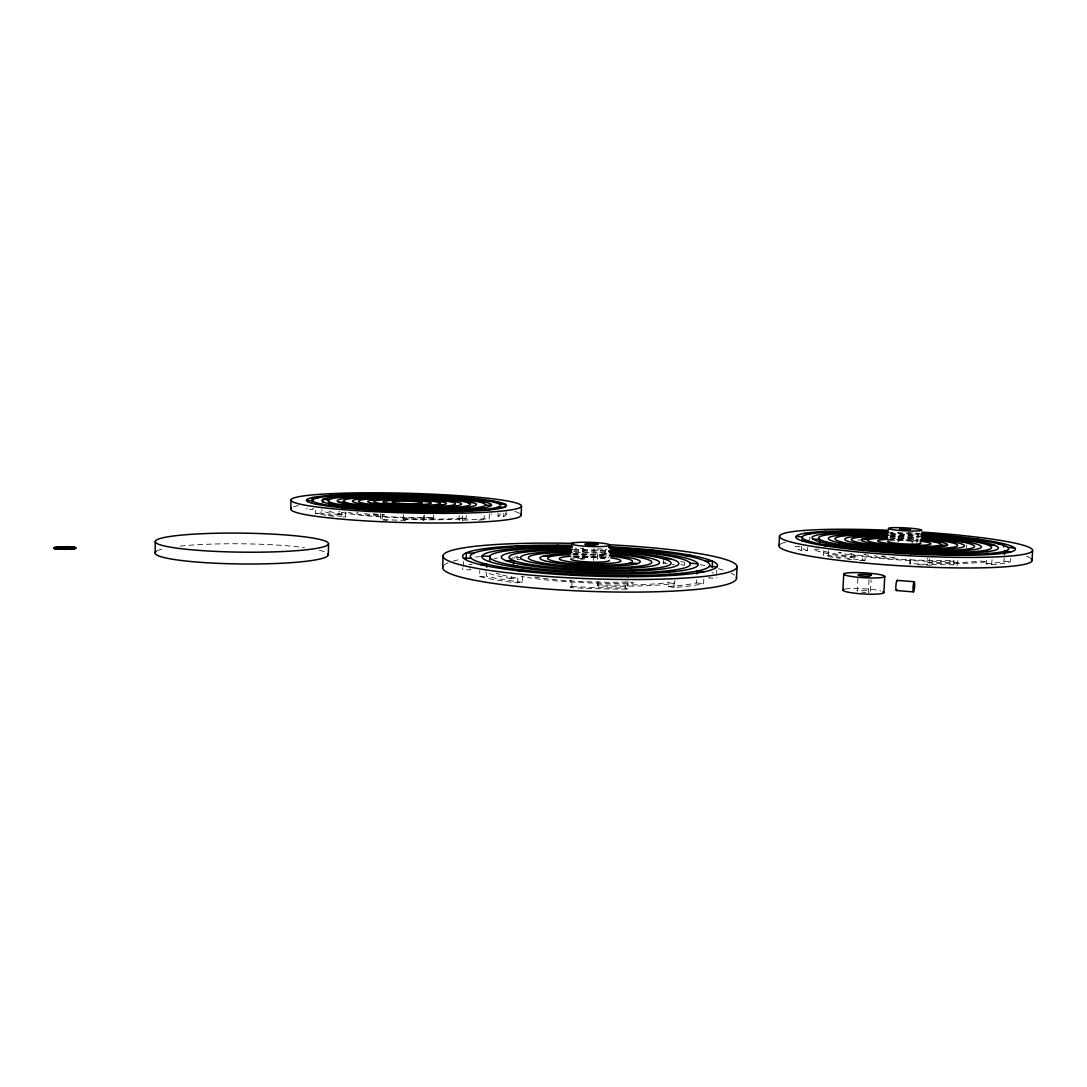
<?xml version="1.0" encoding="UTF-8"?>
<svg xmlns="http://www.w3.org/2000/svg" width="1087" height="1087" viewBox="0 0 1087 1087"><rect width="100%" height="100%" fill="white"/><g stroke="black" fill="none" stroke-linecap="round" stroke-linejoin="round"><path stroke-width="0.75" stroke-dasharray="5 3.75" d="M317.173 513.743A99.895 9.076 1.5 0 1 315.407 513.363L315.475 510.265M345.748 512.099L345.652 516.814L344.525 516.705A93.93 8.533 1.5 0 1 321.045 513.241L321.1 510.143M328.926 510.931A78.74 7.147 1.5 0 0 342.188 514.192L344.144 514.477L339.117 514.722L339.185 511.61M341.59 515.605L341.658 512.439M380.518 518.445L380.627 513.675M382.148 519.504L382.298 513.146M466.337 515.7L465.888 518.825A84.813 7.704 1.5 0 1 406.266 519.491L403.155 519.409L403.263 514.667M403.155 519.409L403.508 515.659M423.441 520.714L423.604 514.382M424.582 519.749L424.704 514.98M433.591 515.089L433.509 518.186L431.131 517.589L431.213 514.477M459.19 515.605L459.067 520.306L459.978 520.279A93.93 8.533 1.5 0 0 481.84 518.907L487.492 518.988M466.255 518.798L461.866 518.254L461.948 515.17M462.532 520.904L462.709 514.613M463.375 566.531L463.524 561.531M522.453 576.178L522.263 582.306L514.762 582.7A127.383 15.979 2.1 0 1 479.612 576.531L479.788 570.539M484.136 518.676L484.231 515.591M522.263 582.306L520.673 582.116A119.774 15.014 2.1 0 1 486.446 576.205L486.582 571.721M489.164 519.151L489.34 512.969M505.509 513.526A99.895 9.076 1.5 0 1 504.028 516.311L497.941 516.121L498.036 513.105M503.743 516.42L503.825 513.404M506.094 514.599L506.189 511.61M502.439 575.05A100.371 12.582 2.1 0 0 514.069 577.523L516.923 578.026L511.039 578.569L511.189 574.058M517.072 559.112L517.167 555.96M517.684 583.053L517.928 575.376M627.987 581.355L627.675 589.1A127.383 15.979 2.1 0 1 574.221 587.782L570.648 587.591L570.933 579.819M570.648 587.591L571.871 586.545L572.088 580.349M580.458 559.126L582.972 559.194L582.89 547.576M582.972 559.194L583.366 548.391L579.588 548.283A100.452 11.862 2.1 0 0 575.064 548.188M584.235 559.329L584.602 549.288M593.584 560.457L594.018 548.69M597.429 559.37L597.809 549.343M674.973 580.54L674.443 583.583A108.129 13.547 2.1 0 1 601.872 586.029L597.85 585.934L597.347 581.749M597.85 585.934L598.027 581.328M573.515 556.843A119.774 15.014 2.1 0 1 603.339 557.889L604.997 557.971L605.337 548.813M604.997 557.971L605.894 557.196L606.179 549.601M627.675 589.1L625.242 587.958L625.487 581.79M663.45 563.691L663.573 560.484M703.805 579.235L703.615 583.705L702.854 583.868A127.383 15.979 2.1 0 1 673.994 587.496L668.654 586.464L668.845 581.898M673.994 587.496L674.32 579.86M684.606 565.023L684.742 561.884M668.654 586.464L669.728 586.382A119.774 15.014 2.1 0 0 694.199 583.42L696.577 582.931L696.781 578.474M716.591 575.105L716.809 570.131M807.655 547.427L807.492 550.715L801.309 550.633L801.554 545.701M809.693 540.198L809.856 537.06M823.769 550.701L823.511 555.756L828.457 555.525A103.279 10.544 3.3 0 0 863.526 560.09L865.021 560.226L865.347 554.37M828.457 555.525L828.715 550.484M819.218 549.125L813.144 549.207A93.251 9.511 3.3 0 0 850.197 557.264L851.135 557.386L851.406 552.318M851.135 557.386L855.034 556.992L855.211 553.623M857.901 578.216L857.195 591.056A7.609 0.965 3.4 0 1 861.801 590.35A7.609 0.965 3.4 0 1 870.47 591.111L871.095 579.901M859.64 560.498L862.439 560.783L862.752 554.9M869.029 579.588L868.323 592.483L870.47 591.111M897.93 541.231L898.446 532.114M898.242 541.842L898.772 532.684M910.023 559.126L909.765 563.569L911.409 563.65A103.279 10.544 3.3 0 0 953.707 564.805L955.962 565.376M910.172 564.343L910.526 558.405M911.966 545.715L912.414 537.848L913.42 537.318L912.958 545.144M927.524 562.359L931.043 562.441A86.566 8.832 3.3 0 0 980.365 561.055L987.159 561.68A93.251 9.511 3.3 0 1 932.768 563.283L927.524 562.359L927.782 557.957M929.467 563.202L929.738 558.786M953.707 564.805L953.978 560.376M957.09 565.661L957.457 559.737M966.588 548.174L966.791 544.995M1010.706 558.514L1010.095 561.993A109.841 11.21 3.3 0 1 991.697 564.615L986.167 563.827L986.452 559.452M991.697 564.615L992.064 558.759M986.167 563.827L986.928 563.773A103.279 10.544 3.3 0 0 1002.649 561.626L1003.94 561.259L1004.157 557.916M709.172 577.387L708.819 577.985L716.591 578.216A127.383 15.979 2.1 0 0 716.849 577.605M491.147 514.314L491.175 514.273A84.813 7.704 1.5 0 0 491.093 513.553M894.886 557.047L893.337 557.672A59.88 6.101 3.3 0 1 874.424 555.905M497.941 516.121L498.716 515.795A93.93 8.533 1.5 0 0 499.857 513.54M862.439 560.783L865.021 560.226M342.921 517.059L345.652 516.814M461.866 518.254L460.711 518.336A78.74 7.147 1.5 0 1 406.755 518.893L403.44 518.798M479.612 576.531L486.446 576.205M315.407 513.363L321.045 513.241M433.509 518.186L432.123 518.214A69.636 6.318 1.5 0 1 341.984 512.344M841.474 552.672L838.607 552.699L840.496 553.12A76.552 7.813 3.3 0 0 952.688 561.205L953.951 561.164L949.427 560.335A69.881 7.12 3.3 0 1 846.338 553.079M597.225 584.806L601.519 584.915A100.371 12.582 2.1 0 0 667.187 582.768L674.837 583.529M582.496 558.324L581.314 558.297A108.129 13.547 2.1 0 0 571.979 558.093M897.318 532.616L901.666 532.82A103.347 9.946 3.2 0 1 919.045 533.866M605.894 557.196L602.837 557.047A127.383 15.979 2.1 0 0 572.129 556M468.959 564.316L471.867 564.493M571.871 586.545L573.773 586.64A119.774 15.014 2.1 0 0 625.242 587.958M1003.94 561.259L1010.502 561.87M696.577 582.931L703.615 583.705M855.034 556.992L852.099 556.612A86.566 8.832 3.3 0 1 821.378 550.267M339.117 514.722L338.492 514.64A84.813 7.704 1.5 0 1 321.698 509.395M511.039 578.569L510.129 578.42A108.129 13.547 2.1 0 1 485.278 571.857M515.156 556.802L519.355 557.617L518.322 557.672A119.774 15.014 2.1 0 0 510.428 558.188M807.492 550.715L807.097 550.579A103.279 10.544 3.3 0 1 801.771 547.019L795.412 546.394A109.841 11.21 3.3 0 0 801.309 550.633M338.859 511.352L339.674 511.664M157.112 550.837A86.593 10.082 0.6 0 1 162.724 548.894M180.252 546.109A86.593 10.082 0.6 0 1 304.469 547.617M319.401 550.267A86.593 10.082 0.6 0 1 326.548 552.78M443.836 565.308A147.017 18.465 2.1 0 1 448.415 562.672M453.279 561.069A147.017 18.465 2.1 0 1 459.516 559.601M475.658 557.101A147.017 18.465 2.1 0 1 480.386 556.585M573.162 553.935A147.017 18.465 2.1 0 1 608.163 555.24M680.707 561.694A147.017 18.465 2.1 0 1 683.492 562.074M700.259 564.737A147.017 18.465 2.1 0 1 704.906 565.607M718.398 568.664A147.017 18.465 2.1 0 1 723.874 570.254M731.388 573.175A147.017 18.465 2.1 0 1 734.608 575.159M573.08 556.15A30.857 3.641 2.1 0 1 608.734 557.577M572.536 554.669A42.434 5 2.1 0 1 607.185 555.905M573.691 553.731A50.151 5.911 2.1 0 1 606.655 554.927M575.254 552.4A61.742 7.283 2.1 0 1 608.734 553.745M573.691 551.517A69.473 8.193 2.1 0 1 607.266 552.767M573.936 550.239A81.077 9.566 2.1 0 1 607.32 551.489M573.977 549.411A88.821 10.49 2.1 0 1 607.551 550.661M597.782 548.921A100.452 11.862 2.1 0 1 606.831 549.37M534.573 577.156A81.009 10.15 2.1 0 0 629.482 581.993L633.449 583.067L631.751 583.135A88.754 11.115 2.1 0 1 527.562 577.51M524.328 576.98A88.754 11.115 2.1 0 1 521.284 576.436M500.074 574.412A100.371 12.582 2.1 0 1 496.039 573.121M517.235 559.425A108.129 13.547 2.1 0 1 520.863 559.166M470.236 569.072A119.774 15.014 2.1 0 0 470.753 569.765L463.279 569.86A127.383 15.979 2.1 0 1 462.315 567.93M663.002 563.107A119.774 15.014 2.1 0 1 666.942 563.65M671.983 564.398A119.774 15.014 2.1 0 1 674.416 564.778M494.205 558.433A127.383 15.979 2.1 0 1 497.411 558.107M663.056 562.061A127.383 15.979 2.1 0 1 665.584 562.387M680.938 564.629A127.383 15.979 2.1 0 1 684.171 565.186M711.999 572.496A127.383 15.979 2.1 0 1 713.262 573.134M573.895 557.93A19.281 2.269 2.1 0 1 606.22 559.098M293.558 506.936A115.236 10.476 1.5 0 1 298.803 505.509M514.749 511.488A115.236 10.476 1.5 0 1 519.273 513.146M364.743 513.621A54.472 4.946 1.5 0 0 381.252 515.265L384.499 514.844L383.534 514.776A48.412 4.389 1.5 0 1 372.27 513.716M358.112 512.534A54.472 4.946 1.5 0 1 356.821 512.249M431.131 517.589A63.576 5.761 1.5 0 1 348.003 512.317M405.682 520.401A93.93 8.533 1.5 0 1 383.589 519.572M313.654 508.118A93.93 8.533 1.5 0 0 312.445 509.613L306.425 509.599A99.895 9.076 1.5 0 1 307.254 508.2M483.552 519.695A99.895 9.076 1.5 0 1 475.264 520.293M387.244 520.36A99.895 9.076 1.5 0 1 383.167 520.17M333.573 516.284A99.895 9.076 1.5 0 1 328.192 515.578M325.706 515.224A99.895 9.076 1.5 0 1 319.089 514.11M780.887 543.826A126.731 12.949 3.3 0 1 785.67 542.182M887.97 539.274A126.731 12.949 3.3 0 1 918.583 540.946M1026.712 556.245A126.731 12.949 3.3 0 1 1029.851 557.74M889.207 539.397A26.618 2.554 3.2 0 1 918.094 540.918M890.402 538.364A36.605 3.519 3.2 0 1 917.808 539.859M889.805 537.698A43.263 4.158 3.2 0 1 918.352 539.247M890.226 536.761A53.263 5.122 3.2 0 1 910.621 537.725L913.528 537.929A53.263 5.122 3.2 0 1 916.423 538.147M890.335 536.136A59.921 5.761 3.2 0 1 912.251 537.236L915.363 537.454A59.921 5.761 3.2 0 1 918.461 537.685M890.049 535.225A69.935 6.726 3.2 0 1 920.2 536.896M890.715 534.641A76.606 7.364 3.2 0 1 919.915 536.271M891.068 533.771A86.62 8.329 3.2 0 1 918.732 535.293M889.438 533.133A93.305 8.968 3.2 0 1 919.371 534.763M890.131 532.29A103.347 9.946 3.2 0 1 892.998 532.413M907.849 532.616A109.909 10.571 3.2 0 1 919.928 533.364M868.798 555.212A59.88 6.101 3.3 0 1 863.621 554.492M884.723 556.191A53.222 5.421 3.3 0 1 881.856 555.905M931.41 565.226A109.841 11.21 3.3 0 1 917.822 564.724M851.529 559.628A109.841 11.21 3.3 0 1 847.629 559.166M840.129 558.229A109.841 11.21 3.3 0 1 836.542 557.74M833.09 557.251A109.841 11.21 3.3 0 1 826.568 556.259M857.888 540.035A109.841 11.21 3.3 0 1 860.32 540.062M889.682 540.742A16.631 1.603 3.2 0 1 917.496 542.087M845.075 589.086A20.544 2.622 3.4 0 1 862.412 588.651A20.544 2.622 3.4 0 1 880.742 590.948M865.728 592.442A7.609 0.965 3.4 0 1 861.719 592.13"/><path stroke-width="1.5" d="M70.859 548.853L60.206 549.234L63.426 548.894L61.239 549.288C64.636 548.242 51.171 548.133 56.076 548.826A10.612 1.169 0 0 0 58.331 549.112L70.859 549.166A10.612 1.169 0 0 0 74.908 548.595L75.533 548.106L73.78 547.535A10.612 1.169 0 0 0 73.114 547.44C68.535 547.78 76.158 547.495 74.921 548.283A10.612 1.169 0 0 1 70.859 548.853L61.239 549.288L66.66 549.166L65.098 547.943C71.973 550.525 59.69 547.984 63.698 549.22C63.793 547.766 64.364 549.873 67.856 548.867M63.603 548.677L62.272 548.989L64.88 548.731L55.057 548.609L56.334 547.603L55.519 548.731L66.144 547.862L54.472 548.378C56.823 549.084 77.748 547.4 59.35 548.065C61.633 548.609 64.024 549.696 66.225 548.853M66.905 549.152L56.076 548.826L64.486 548.228L59.187 547.644L60.519 547.413L59.54 547.984L64.391 548.133C68.549 545.701 61.986 548.242 59.269 547.93C59.337 550.212 55.845 546.829 55.057 548.609L56.334 547.603L75.451 548.351C62.027 548.364 74.487 547.25 69.677 547.141A10.612 1.169 0 0 0 66.524 547.019L63.223 547.033L75.533 547.794L68.658 546.775L63.875 547.739L60.138 547.535L66.524 546.72L59.133 547.209A10.612 1.169 0 0 0 58.236 547.277M66.144 547.862L56.687 547.141C58.725 548.161 68.766 547.427 61.456 547.563C59.024 548.473 58.318 547.916 55.057 548.609C61.443 548.011 62.136 549.152 66.742 549.343M59.133 546.897L62.149 547.06C67.693 546.965 59.527 547.712 62.367 547.182C67.666 547.169 60.858 547.019 59.133 546.897C63.236 546.489 64.731 548.663 59.133 546.897L60.084 547.141C67 547.454 61.701 547.753 70.641 546.883L59.133 547.209L65.424 546.707L64.391 548.133L65.6 547.834L65.519 546.843L64.826 547.237L65.424 546.707L63.223 547.033L65.424 546.707L64.581 547.726L60.763 547.753L63.087 547.78L62.149 547.06L63.494 546.897L75.166 547.563L73.848 548.324L71.606 547.739L74.799 547.44L65.994 547.739L65.356 546.883L65.166 547.685L66.524 546.72L64.663 547.685L60.627 547.468L63.128 547.223L64.568 548.296L59.214 547.943L73.114 547.128C66.076 548.799 68.535 548.201 57.937 547.549L64.772 547.78L65.465 546.883L59.133 546.897A10.612 1.169 0 0 0 55.029 547.468L54.459 547.699C60.804 548.622 59.771 547.372 59.432 547.889M56.076 548.826L57.516 548.12L55.057 548.31L59.065 547.699L54.703 548.188L60.492 548.582L56.103 548.527L58.154 548.595L56.171 548.391L56.279 547.631L59.133 547.671L54.35 547.821L59.174 548.69L59.432 547.712L59.418 548.786L65.967 548.188L64.84 547.97M59.581 547.658L55.98 547.875L62.611 548.65M60.899 548.921L57.924 548.419L59.133 547.671L54.703 548.188L60.682 548.84L58.331 549.112C63.793 548.799 58.82 547.576 56.171 548.391C62.108 548.364 56.769 547.889 61.144 548.718C57.19 547.155 56.918 548.826 60.546 548.269L65.763 548.201M65.614 548.215L56.606 548.663L64.446 547.875M58.521 548.269L58.847 547.916C51.021 549.193 60.165 547.209 58.97 548.731M56.211 548.256L54.703 548.188L60.03 548.269L59.282 548.704C58.712 547.794 62.231 548.976 58.331 549.112L60.098 548.283L55.98 547.834L59.106 548.065L57.991 548.446M60.261 548.31C57.217 549.669 60.288 546.258 59.771 548.826L61.049 548.704L60.247 548.5M59.934 548.772L58.82 548.636L60.954 548.391L59.785 548.147M65.098 548.256C49.418 547.223 71.416 547.182 63.984 547.563C63.467 546.476 62.638 547.957 60.084 547.141C64.554 547.766 59.785 547.209 69.677 547.141L65.166 547.685L68.101 547.087L72.204 548.038L64.282 546.843L63.956 547.508L68.658 546.775C67.109 545.633 65.682 548.69 65.845 546.883L66.524 546.72L65.288 547.685L66.524 546.72M64.84 548.283C52.801 547.753 65.954 546.15 60.111 547.766M62.38 547.834C63.005 546.014 63.888 548.636 62.149 547.06L63.861 547.699L61.103 547.087C64.011 548.283 58.943 546.951 61.687 547.359M61.185 547.644L62.91 547.794L60.084 547.141L61.443 547.223M61.891 548.609L65.927 548.908M61.049 547.413L62.448 547.766L62.231 546.883L61.456 547.875M60.315 548.867L61.252 548.881A10.612 1.169 0 0 1 57.489 548.718L59.975 548.527L54.703 548.188M64.527 548.69L62.163 548.989M62.951 547.427C62.122 546.978 62.068 548.256 62.149 546.747M63.345 548.663L62.72 549.193L63.888 548.677M62.475 546.883C62.611 548.446 61.986 547.454 63.223 546.72L62.557 547.603L62.801 546.91M62.272 548.636L63.399 549.343L62.856 548.65M63.426 546.856C62.666 547.372 64.337 547.766 65.356 547.196C62.421 547.182 67.245 547.603 71.538 546.965L62.652 547.25M65.369 547.726C69.622 546.15 64.038 547.427 65.043 547.685C63.44 546.829 66.212 547.658 62.149 547.06C65.533 547.101 63.386 547.807 63.698 546.856M63.753 548.677L65.628 549.356L64.568 549.22M64.16 546.843C65.845 548.269 65.274 547.155 67.611 546.747L65.478 547.386L74.799 547.753C73.074 548.636 73.753 548.065 75.166 547.563L71.837 547.481L73.767 547.522L73.603 548.446L69.147 547.685L72.204 548.038M64.418 546.883C65.234 548.283 68.06 546.082 66.158 547.699L65.981 546.843L64.473 547.685L64.541 546.843M65.533 549.044C63.861 548.459 66.511 549.682 65.302 548.69L64.418 549.22M62.475 548.69L65.628 549.356L64.677 549.22M65.6 547.685C66.783 546.802 69.024 548.065 70.641 547.196A10.612 1.169 0 0 1 71.538 547.264M66.905 549.207L70.859 549.166L66.253 549.22M67.217 549.193L66.769 548.894M65.845 547.699L68.902 547.196L65.723 547.685L67.204 546.91C71.334 549.546 66.402 546.231 66.796 547.4C69.894 548.242 68.168 548.432 74.337 547.644L73.386 547.427L75.56 548.228L72.503 547.671L75.533 547.794L74.079 548.432L75.451 548.351L74.025 547.617L75.411 547.671M67.639 547.834L68.073 547.141L68.522 547.875L68.196 547.101L65.193 547.196L69.527 547.549L68.413 547.114M67.938 548.813L68.889 549.275L67.707 549.125M67.802 547.074C64.16 547.59 72.068 547.984 68.168 548.459M68.06 548.813L69.894 549.22L68.277 548.799L69.894 549.22L69.188 549.112M73.807 548.351C72.775 546.734 59.445 550.131 74.799 547.44L73.522 547.454C75.288 548.677 69.935 546.666 74.337 547.644C69.215 548.242 65.084 547.101 72.204 547.739M68.291 549.152L69.079 548.813L67.38 549.139M73.93 548.228L75.166 547.563L73.875 547.549L74.908 548.595C63.522 546.109 73.413 549.152 67.19 547.359C68.332 547.359 69.989 548.718 68.114 547.821M65.152 547.196L68.902 547.196L68.59 548.473L68.997 547.141L65.424 547.019L73.93 547.834M69.038 548.758L68.427 549.152L69.894 549.22L68.889 548.962M69.038 547.848L69.12 547.454M75.56 548.228L69.323 547.997M70.506 547.345L69.663 547.495M69.052 548.079L73.78 547.223M71.334 547.699L73.889 548.093L69.323 547.753M73.386 547.834L71.552 547.522M74.799 547.44L71.891 547.495L73.603 547.916M72.87 547.413L71.688 547.454L73.603 547.603L72.408 547.943M55.029 547.468L55.668 548.337L54.472 548.378L56.279 547.631L56.266 548.432L57.448 548.391L54.35 548.133L55.913 547.902L55.029 547.766A10.612 1.169 0 0 1 56.687 547.454M55.98 548.228L59.459 548.473L55.057 548.31L59.065 548.364L57.991 548.133M59.255 547.902L58.005 548.568M55.573 548.201L54.459 547.699L55.668 547.726L54.459 548.011L55.926 548.161L55.057 548.609M73.603 548.446L75.533 547.794M155.156 552.93L155.251 541.571M54.35 548.256L55.899 548.459L54.703 548.5L55.736 548.378L54.69 547.576L55.777 547.658L54.459 548.011L55.804 548.419M54.703 548.5L55.722 548.065L54.459 547.699M290.813 509.042L290.963 499.952M55.6 548.106L54.69 547.576M312.186 502.031L312.268 497.588L317.852 497.873M322.73 502.493L322.785 499.49L328.817 499.707L328.736 504.205M328.328 554.859L328.532 543.758A86.647 9.511 0.7 0 0 198.799 533.88A86.647 9.511 0.7 0 0 198.337 550.348A86.647 9.511 0.7 0 0 328.532 543.758M56.089 548.351L58.97 547.739L56.021 547.78L57.502 548.419M57.258 548.283C55.804 548.093 58.644 548.487 56.347 548.595M58.929 548.65L58.847 547.834L54.35 548.133L55.831 547.631M58.847 548.201L56.076 548.038L59.377 548.473M442.708 567.197L443.02 555.634M466.201 559.302L466.391 552.821L473.647 553.229A119.855 14.172 2.1 0 1 490.563 549.288L493.539 548.894A119.855 14.172 2.1 0 1 518.662 546.815L522.793 546.625A119.855 14.172 2.1 0 1 572.251 546.122M486.704 567.224L486.799 564.235L479.965 564.533M489.653 561.245L489.802 556.313L482.071 556.055M505.183 507.249L505.278 504.3L499.504 504.191M513.526 563.963L513.635 560.62L506.202 560.702L507.656 561.218A88.821 10.49 2.1 0 0 632.24 571.069L636.289 570.947A88.821 10.49 2.1 0 0 671.549 559.098L669.728 558.569A88.821 10.49 2.1 0 0 608.924 550.742M521.162 515.36L521.461 506.393A115.304 9.837 1.5 0 0 350.992 492.995A115.304 9.837 1.5 0 0 346.223 509.912A115.304 9.837 1.5 0 0 521.461 506.393M72.584 547.712L75.248 548.161C73.753 547.549 73.536 548.5 75.451 548.351M74.296 548.296L75.166 547.862M696.971 574.004L697.107 571.028L704.145 571.762M712.216 567.659L712.501 561.205L705.314 561.123M736.524 578.107L737.068 566.544M778.999 545.701L779.474 536.081M65.791 547.739C67.829 546.516 67.38 547.97 68.427 547.563M802.152 540.171L802.315 536.964L796.078 536.367A109.909 10.571 3.2 0 1 803.211 533.595L804.788 533.309A109.909 10.571 3.2 0 1 887.78 531.638M819.544 542.63L819.72 539.397L813.212 539.166M842.901 590.227L843.757 574.208M60.668 548.894L59.323 548.133M883.84 592.7L884.75 576.599A20.558 2.419 3.3 0 0 855.197 572.591A20.558 2.419 3.3 0 0 852.86 576.653A20.558 2.419 3.3 0 0 884.75 576.599M57.747 548.188L54.35 548.133L55.627 547.997M61.945 547.875L62.598 547.454L61.687 547.658M1003.614 546.978L1003.831 543.785L997.961 543.704M1004.374 554.574L1004.592 551.231L1011.141 551.816M1031.998 560.593L1032.65 550.647M59.608 548.201L60.546 548.269M71.851 547.59L73.291 547.508M56.211 547.957L55.519 548.731M60.519 547.712L61.619 547.549M66.049 547.074L64.785 546.883M65.655 546.843L68.236 547.155L66.212 547.753L66.524 547.019L67.856 547.794M74.052 548.432L75.411 547.984L74.12 548.106M63.535 547.753C63.454 547.169 62.53 547.332 61.429 547.685M60.858 548.555L59.282 548.704M62.19 547.481L61.13 547.4L61.755 547.834C61.388 546.15 62.937 548.038 61.307 547.386M67.829 547.862C65.777 547.196 69.486 547.209 65.777 547.549M64.092 546.883L63.223 547.033L64.364 547.332M67.856 547.631L66.212 547.4M69.527 547.549L68.726 547.902L68.726 547.128M62.652 547.753L60.437 546.965L62.027 546.938M63.576 549.03L62.978 548.894M65.397 549.22L63.685 549.03M58.236 548.609L59.255 548.432M61.687 546.951L60.614 547.4L61.619 547.848M65.6 547.019L67.652 547.617M67.204 546.91C66.81 547.78 64.758 547.209 66.823 547.046M68.114 547.889L68.902 547.196M64.255 547.332L63.223 547.033M67.53 547.468L68.427 547.671L67.842 547.277M66.769 546.91L66.606 547.766L65.845 547.386M67.163 547.495L66.456 547.4M62.231 547.264L62.367 547.318M66.932 547.046L66.959 547.481M68.698 549.084L69.894 549.22L68.698 548.772M65.723 548.147L64.541 548.079L65.723 547.834M62.462 549.193L62.91 548.84M63.956 548.908L65.424 548.69M63.087 547.78L62.407 547.617M473.742 553.188L472.587 553.759A119.855 14.172 2.1 0 0 471.079 558.134L471.84 558.8A119.855 14.172 2.1 0 0 521.067 569.873L525.836 570.43A119.855 14.172 2.1 0 0 568.501 573.95L574.221 574.262A119.855 14.172 2.1 0 0 665.923 574.507L670.244 574.221A119.855 14.172 2.1 0 0 694.729 571.477L697.324 570.988A119.855 14.172 2.1 0 0 709.308 566.436L709.689 565.811A119.855 14.172 2.1 0 0 705.68 561.286L704.199 560.634A119.855 14.172 2.1 0 0 650.909 550.783L646.52 550.335A119.855 14.172 2.1 0 0 608.693 547.454M64.147 548.908L63.576 549.207M67.516 547.182L67.652 547.78M491.446 505.306L491.202 505.645A84.868 7.229 1.5 0 1 469 509.355L466.16 509.531A84.868 7.229 1.5 0 1 406.497 510.02L402.339 509.898A84.868 7.229 1.5 0 1 341.209 505.645L338.668 505.306A84.868 7.229 1.5 0 1 322.431 499.694L322.988 499.381A84.868 7.229 1.5 0 1 350.721 495.862L353.642 495.726A84.868 7.229 1.5 0 1 409.69 495.645L413.427 495.754A84.868 7.229 1.5 0 1 469.475 499.599L471.962 499.911A84.868 7.229 1.5 0 1 491.446 505.306L485.386 505.142M571.096 575.159L572.319 574.167M920.838 539.478A43.263 4.158 3.2 0 1 947.266 545.321L946.831 545.552A43.263 4.158 3.2 0 1 896.476 546.068A43.263 4.158 3.2 0 1 861.909 539.329L862.467 539.111A43.263 4.158 3.2 0 1 887.345 537.657M894.329 547.644L895.471 547.033M947.212 545.348L940.092 545.103A36.605 3.519 3.2 0 1 897.359 545.457A36.605 3.519 3.2 0 1 868.364 539.791L861.964 539.301M65.179 548.12L65.831 547.848L64.541 548.079M868.364 539.791L868.961 539.546A36.605 3.519 3.2 0 1 887.848 538.337M65.288 547.06L64.513 547.508M65.071 548.106L65.831 547.848M380.695 510.482L382.366 509.966M429.311 495.699L430.629 495.305M609.508 555.158A50.151 5.911 2.1 0 1 637.675 563.487L636.588 563.8A50.151 5.911 2.1 0 1 571.517 564.737A50.151 5.911 2.1 0 1 543.473 556.041L544.709 555.756A50.151 5.911 2.1 0 1 570.838 553.759M564.995 566.816L567.89 566.001M613.204 553.188L610.717 553.894L611.94 553.99A61.742 7.283 2.1 0 1 648.097 564.588A61.742 7.283 2.1 0 1 570.009 566.178L566.585 565.892A61.742 7.283 2.1 0 1 528.445 557.441A61.742 7.283 2.1 0 1 571.979 552.386M67.734 547.481L68.196 547.359M543.609 556.014L551.897 556.299A42.434 5 2.1 0 1 569.629 554.737M862.996 550.484L865.592 549.968M938.869 535.415L940.948 535.008M518.078 570.757L522.657 570.064M649.442 550.633L652.961 550.09M381.809 506.026L384.716 505.618M428.441 499.409L431.009 499.055M437.205 504.49L435.982 504.667A33.303 2.84 1.5 0 1 391.116 504.545A33.303 2.84 1.5 0 1 377.597 500.387L378.887 500.224A33.303 2.84 1.5 0 1 423.088 500.414A33.303 2.84 1.5 0 1 437.205 504.49L442.572 504.898M74.31 547.97L75.451 548.038L74.283 548.079M63.304 548.894L62.299 549.017L63.1 548.704M59.799 548.459L60.668 548.351M74.31 548.106L75.411 547.984M851.678 547.25L855.578 546.883M949.236 538.051L952.552 537.739M71.837 547.78L72.911 547.726M511.42 566.517L517.303 566.014M656.548 553.99L661.412 553.568M341.753 507.711L345.843 507.371M462.736 497.941L466.078 497.669M57.013 548.337L58.059 548.269M339.307 505.401L344.334 505.17M465.766 499.871L470.1 499.68M685.014 555.593L690.748 555.335M824.041 545.647L828.987 545.443M974.237 539.369L978.504 539.193M66.728 548.853L67.829 549.315L67.095 549.193M315.583 504.055L321.222 503.96M487.696 500.985L492.615 500.903M59.377 548.147L58.114 548.174L59.418 548.337M55.763 548.093L54.35 547.943M663.641 558.867L670.489 558.8M839.137 542.807L844.884 542.766M961.628 541.856L966.982 541.815M65.071 547.508L64.378 547.508M338.967 502.208A69.677 5.938 1.5 0 1 382.298 496.46L385.477 496.446A69.677 5.938 1.5 0 1 472.696 502.493L473.728 502.792A69.677 5.938 1.5 0 1 435.71 508.838L432.368 508.879A69.677 5.938 1.5 0 1 339.864 502.52L338.967 502.208L345.055 502.248M467.492 502.602L473.13 502.615M463.619 558.202L471.269 558.297M801.798 540.769L807.994 540.864M306.588 500.509L312.662 500.618M988.491 545.198L994.972 545.416M690.068 563.134L698.071 563.922A108.211 12.786 2.1 0 1 678.111 571.205L674.959 571.585A108.211 12.786 2.1 0 1 602.334 573.746L596.967 573.61A108.211 12.786 2.1 0 1 514.178 566.952L510.51 566.368A108.211 12.786 2.1 0 1 481.935 556.422L482.152 555.837A108.211 12.786 2.1 0 1 510.754 549.017L514.097 548.731A108.211 12.786 2.1 0 1 572.373 547.332M59.133 547.209L60.655 547.264M69.323 549.098L70.859 549.166M498.213 507.058L504.015 507.357M923.352 534.165A103.347 9.946 3.2 0 1 936.097 535.171L940.255 535.538A103.347 9.946 3.2 0 1 996.412 543.323L998.477 543.826A103.347 9.946 3.2 0 1 1007.703 547.304L1014.81 548.093M709.335 566.381L716.958 566.816M372.393 500.006L377.719 500.373M897.142 580.376L914.249 581.735A5.095 0.761 -85.6 0 1 914.289 589.453A5.095 0.761 -85.6 0 1 912.998 589.249A5.095 0.761 -85.6 0 1 914.249 581.735M630.188 562.93L637.553 563.528M896.34 590.513L913.447 591.899M60.084 547.141L61.076 546.938M804.258 533.404L810.019 533.921M329.918 495.414L334.375 495.821M484.408 509.423L489.435 509.885M62.149 547.06L63.182 546.856M484.788 548.622L490.821 549.248M826.405 533.703L831.772 534.301M981.819 550.864L988.042 551.557M351.821 495.821L355.653 496.27M462.124 508.988L466.513 509.504M68.196 547.522L68.101 547.087M824.843 531.434L829.354 532.046M986.819 553.609L992.349 554.37M512.018 548.908L517.371 549.655M668.981 570.661L675.353 571.545M61.103 547.087L61.796 547.209M356.713 494.218L359.593 494.68M459.325 510.904L462.804 511.474M857.82 534.26L861.706 534.94M950.038 550.239L954.576 551.027M515.496 545.987L519.708 546.761M669.171 574.289L674.511 575.281M857.167 530.891L859.803 531.529M954.345 554.465L957.729 555.28M382.57 496.46L384.635 496.963M431.376 508.281L433.767 508.865M550.307 549.492L553.609 550.335M629.944 569.996L633.925 571.015M881.109 532.847L882.685 533.486M928.135 552.101L930.078 552.889M557.386 545.158L559.207 545.973M625.732 575.621L628.164 576.708M391.565 494.109L392.448 494.571M423.685 511.203L424.786 511.8M597.687 572.577L598.312 573.637M910.362 553.201L910.784 553.935M327.894 553.813A86.593 10.082 0.6 0 1 239.154 563.936A86.593 10.082 0.6 0 1 156.27 551.354M736.279 577.129A147.017 18.465 2.1 0 1 588.502 591.328A147.017 18.465 2.1 0 1 443.075 566.232M608.571 544.709A147.139 17.419 2.1 0 1 713.792 575.213A147.139 17.419 2.1 0 1 465.168 566.001A147.139 17.419 2.1 0 1 573.528 543.405M610.826 557.862A30.857 3.641 2.1 0 1 615.269 562.808A30.857 3.641 2.1 0 1 575.567 562.482A30.857 3.641 2.1 0 1 561.286 557.454L562.387 557.196A30.857 3.641 2.1 0 1 570.879 556.259M610.106 556.177A42.434 5 2.1 0 1 630.283 562.903L629.101 563.229A42.434 5 2.1 0 1 574.072 563.922A42.434 5 2.1 0 1 550.579 556.612M571.341 551.503A69.473 8.193 2.1 0 0 520.741 557.142A69.473 8.193 2.1 0 0 564.52 566.789L568.243 567.074A69.473 8.193 2.1 0 0 655.366 565.24A69.473 8.193 2.1 0 0 615.337 553.365L611.913 553.093A69.473 8.193 2.1 0 0 609.603 552.916M608.625 551.571A81.077 9.566 2.1 0 1 656.942 568.039A81.077 9.566 2.1 0 1 523.295 563.215A81.077 9.566 2.1 0 1 571.314 550.212M506.066 560.661A88.821 10.49 2.1 0 1 549.981 549.492L553.827 549.424A88.821 10.49 2.1 0 1 572.591 549.397M570.566 548.12A100.452 11.862 2.1 0 0 518.703 549.533L515.51 549.818A100.452 11.862 2.1 0 0 489.938 555.987L489.707 556.558A100.452 11.862 2.1 0 0 514.45 565.539L517.874 566.11A100.452 11.862 2.1 0 0 596.831 572.564L601.967 572.686A100.452 11.862 2.1 0 0 667.69 570.811L670.788 570.458A100.452 11.862 2.1 0 0 690.286 563.474L689.919 562.889A100.452 11.862 2.1 0 0 659.401 554.397L655.977 553.908A100.452 11.862 2.1 0 0 611.302 549.642M609.821 548.731A108.211 12.786 2.1 0 1 660.529 553.446L664.089 553.949A108.211 12.786 2.1 0 1 697.732 563.311M570.988 545.321A127.492 15.069 2.1 0 0 485.685 548.487L483.008 548.867A127.492 15.069 2.1 0 0 467.193 552.481L465.983 552.998A127.492 15.069 2.1 0 0 515.156 570.417L519.545 570.933A127.492 15.069 2.1 0 0 569.303 575.064L574.67 575.349A127.492 15.069 2.1 0 0 703.384 571.925L705.653 571.449A127.492 15.069 2.1 0 0 716.646 567.197L717.107 566.612A127.492 15.069 2.1 0 0 655.665 550.375L651.616 549.954A127.492 15.069 2.1 0 0 609.345 546.72M609.291 560.281A19.281 2.269 2.1 0 1 608.489 561.096L607.619 561.327A19.281 2.269 2.1 0 1 584.167 561.707A19.281 2.269 2.1 0 1 571.191 558.623M520.211 513.703A115.236 10.476 1.5 0 1 406.973 522.63A115.236 10.476 1.5 0 1 291.561 507.969M1030.911 558.473A126.731 12.949 3.3 0 1 906.178 566.123A126.731 12.949 3.3 0 1 779.936 544.424M922.17 532.1A126.812 12.215 3.2 0 1 1013.206 555.783A126.812 12.215 3.2 0 1 799.747 544.084A126.812 12.215 3.2 0 1 888.473 530.252M920.05 541.149A26.618 2.554 3.2 0 1 927.863 544.832A26.618 2.554 3.2 0 1 895.824 544.302A26.618 2.554 3.2 0 1 878.079 540.47L878.581 540.266A26.618 2.554 3.2 0 1 887.332 539.437M920.376 540.103A36.605 3.519 3.2 0 1 940.595 544.845M922.089 538.608A53.263 5.122 3.2 0 1 956.234 546.53A53.263 5.122 3.2 0 1 897.373 547.169L894.288 546.938A53.263 5.122 3.2 0 1 851.474 539.886A53.263 5.122 3.2 0 1 887.413 536.679M921.518 537.929A59.921 5.761 3.2 0 1 963.204 546.938A59.921 5.761 3.2 0 1 897.251 547.848L893.908 547.617A59.921 5.761 3.2 0 1 844.884 539.56A59.921 5.761 3.2 0 1 887.291 536.054M921.341 536.992A69.935 6.726 3.2 0 1 962.117 549.628A69.935 6.726 3.2 0 1 847.004 543.201A69.935 6.726 3.2 0 1 888.908 535.184M887.128 534.519A76.606 7.364 3.2 0 0 860.524 534.22L857.575 534.26A76.606 7.364 3.2 0 0 838.96 542.766L841.025 543.201A76.606 7.364 3.2 0 0 953.313 551.068L956.343 550.973A76.606 7.364 3.2 0 0 968.259 542.046L966.071 541.639A76.606 7.364 3.2 0 0 921.11 536.367M887.169 533.635A86.62 8.329 3.2 0 0 883.31 533.5L879.505 533.404A86.62 8.329 3.2 0 0 832.656 534.22L830.536 534.424A86.62 8.329 3.2 0 0 819.34 539.138L819.992 539.573A86.62 8.329 3.2 0 0 852.656 546.516L856.162 546.951A86.62 8.329 3.2 0 0 927.428 552.074L931.654 552.196A86.62 8.329 3.2 0 0 981.004 550.973L982.974 550.715A86.62 8.329 3.2 0 0 989.116 545.457L988.042 545.008A86.62 8.329 3.2 0 0 952.09 538.378L948.666 537.983A86.62 8.329 3.2 0 0 922.646 535.592M888.093 533.078A93.305 8.968 3.2 0 0 884.084 532.943L880.117 532.82A93.305 8.968 3.2 0 0 827.805 533.581L825.563 533.785A93.305 8.968 3.2 0 0 812.94 539.003L813.647 539.451A93.305 8.968 3.2 0 0 850.754 547.141L854.477 547.59A93.305 8.968 3.2 0 0 928.977 552.862L933.393 552.984A93.305 8.968 3.2 0 0 987.798 551.585L989.781 551.313A93.305 8.968 3.2 0 0 995.923 545.823L994.836 545.361A93.305 8.968 3.2 0 0 955.228 538.038L951.668 537.644A93.305 8.968 3.2 0 0 920.73 534.858M1008.22 547.78A103.347 9.946 3.2 0 1 1004.701 551.204L1003.287 551.557A103.347 9.946 3.2 0 1 987.567 553.555L984.537 553.759A103.347 9.946 3.2 0 1 912.007 553.283L907.074 553.038A103.347 9.946 3.2 0 1 868.608 550.253L864.083 549.818A103.347 9.946 3.2 0 1 809.176 541.244L807.6 540.728A103.347 9.946 3.2 0 1 802.26 537.358L802.315 536.924A103.347 9.946 3.2 0 1 809.869 533.948L811.636 533.649A103.347 9.946 3.2 0 1 828.607 532.087L831.609 531.951A103.347 9.946 3.2 0 1 888.69 532.236M795.888 536.761A109.909 10.571 3.2 0 0 860.211 550.212L864.396 550.606A109.909 10.571 3.2 0 0 909.248 553.867L913.841 554.098A109.909 10.571 3.2 0 0 1010.747 551.924L1011.943 551.585A109.909 10.571 3.2 0 0 1015.068 548.391L1014.674 547.943A109.909 10.571 3.2 0 0 943.502 535.239L939.671 534.886A109.909 10.571 3.2 0 0 921.26 533.459M888.799 540.878A16.631 1.603 3.2 0 0 899.234 543.568A16.631 1.603 3.2 0 0 920.39 543.582L920.743 543.405A16.631 1.603 3.2 0 0 920.241 542.78M896.897 589.602A5.082 0.802 -85.6 0 1 895.905 589.018A5.082 0.802 -85.6 0 1 896.299 582.51A5.082 0.802 -85.6 0 1 897.427 580.866M882.902 591.668A20.544 2.622 3.4 0 1 863.078 593.937A20.544 2.622 3.4 0 1 844.069 589.331M485.468 505.007L485.278 505.333A78.78 6.712 1.5 0 1 463.741 508.893L460.97 509.056A78.78 6.712 1.5 0 1 407 509.463L402.992 509.341A78.78 6.712 1.5 0 1 344.728 505.224L342.378 504.898A78.78 6.712 1.5 0 1 328.587 499.83L329.144 499.531A78.78 6.712 1.5 0 1 354.022 496.351L356.821 496.215A78.78 6.712 1.5 0 1 407.367 496.039L410.995 496.148A78.78 6.712 1.5 0 1 465.358 499.816L467.75 500.115A78.78 6.712 1.5 0 1 485.468 505.007M900.036 528.975L908.066 530.021L910.634 529.274L900.036 528.975M871.353 575.091L869.206 576.355A7.609 0.897 3.3 0 1 859.233 575.485A7.609 0.897 3.3 0 1 861.094 574.384A7.609 0.897 3.3 0 1 871.353 575.091M921.504 530.374L921.151 530.538A16.645 1.467 3.1 0 1 902.006 530.619A16.645 1.467 3.1 0 1 888.487 528.255L888.881 528.105A16.645 1.467 3.1 0 1 907.944 528.051A16.645 1.467 3.1 0 1 921.504 530.374M499.001 506.759L498.145 507.085A93.985 8.017 1.5 0 1 484.612 509.409L482.125 509.64A93.985 8.017 1.5 0 1 460.249 510.876L456.567 510.985A93.985 8.017 1.5 0 1 383.806 510.048L379.499 509.83A93.985 8.017 1.5 0 1 348.112 507.602L344.715 507.262A93.985 8.017 1.5 0 1 312.798 500.903L312.621 500.536A93.985 8.017 1.5 0 1 316.657 498.159L317.961 497.846A93.985 8.017 1.5 0 1 334.157 495.835L336.821 495.645A93.985 8.017 1.5 0 1 358.71 494.707L362.216 494.626A93.985 8.017 1.5 0 1 428.02 495.645L431.879 495.821A93.985 8.017 1.5 0 1 460.589 497.751L463.823 498.036A93.985 8.017 1.5 0 1 499.015 503.906L499.667 504.273A93.985 8.017 1.5 0 1 499.001 506.759M504.314 507.262L503.43 507.561A99.95 8.519 1.5 0 1 490.93 509.735L488.702 509.952A99.95 8.519 1.5 0 1 383.385 510.618L379.349 510.414A99.95 8.519 1.5 0 1 342.799 507.806L339.66 507.493A99.95 8.519 1.5 0 1 311.833 497.683L313.138 497.411A99.95 8.519 1.5 0 1 328.301 495.55L330.72 495.359A99.95 8.519 1.5 0 1 428.237 495.183L431.824 495.359A99.95 8.519 1.5 0 1 465.087 497.588L468.062 497.86A99.95 8.519 1.5 0 1 504.314 507.262M597.999 544.329L594.141 545.321A7.147 0.774 2.1 0 1 585.513 544.614A7.147 0.774 2.1 0 1 587.918 543.717A7.147 0.774 2.1 0 1 597.225 544.179L597.999 544.329M609.073 545.715L608.204 545.932A19.294 2.092 2.1 0 1 583.583 546.122A19.294 2.092 2.1 0 1 572.346 543.106L573.257 542.889A19.294 2.092 2.1 0 1 597.687 542.739A19.294 2.092 2.1 0 1 609.073 545.715M74.337 547.644L73.468 547.44L74.337 547.644M442.694 504.871L441.567 505.034A39.363 3.356 1.5 0 1 388.453 504.966A39.363 3.356 1.5 0 1 372.27 500.02L373.466 499.871A39.363 3.356 1.5 0 1 425.683 500.047A39.363 3.356 1.5 0 1 442.694 504.871M386.7 500.808L385.627 500.944A24.213 2.065 1.5 0 0 407.584 504.531A24.213 2.065 1.5 0 0 428.251 502.004A24.213 2.065 1.5 0 0 386.7 500.808M429.351 499.476L426.933 499.313A48.453 4.131 1.5 0 0 363.683 499.544A48.453 4.131 1.5 0 0 383.752 505.55L386.279 505.727A48.453 4.131 1.5 0 0 450.398 505.537A48.453 4.131 1.5 0 0 429.351 499.476M384.214 506.189L381.455 505.998A54.513 4.647 1.5 0 1 358.207 499.205A54.513 4.647 1.5 0 1 430.044 498.987L432.626 499.164A54.513 4.647 1.5 0 1 455.793 505.944A54.513 4.647 1.5 0 1 384.214 506.189M374.92 506.46A63.603 5.421 1.5 0 0 470.481 504.341A63.603 5.421 1.5 0 0 375.3 497.085A63.603 5.421 1.5 0 0 374.92 506.46M399.106 503.308A15.136 1.291 1.5 0 0 422.286 502.887A15.136 1.291 1.5 0 0 400.138 501.107A15.136 1.291 1.5 0 0 399.106 503.308"/></g></svg>
